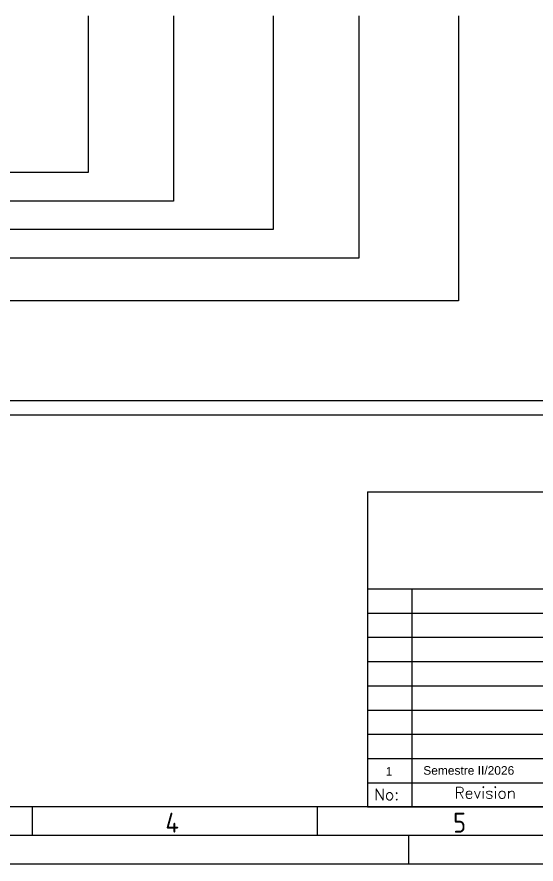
# Model space of a CAD drawing. Header units: millimetres. Extents: x 2847 to 3267, y 1415 to 1712.
# Drawn here: x 3008 to 3099.1, y 1415 to 1563.5 of the extents above; entities that cross this region are included whole.
import ezdxf
from ezdxf.enums import TextEntityAlignment as Align

# ---------------------------------------------------------------- set-up
doc = ezdxf.new("R2010")
doc.units = ezdxf.units.MM
for name, color, linetype in [('025', 1, 'Continuous'), ('035', 5, 'Continuous'), ('07', 7, 'Continuous'), ('WIRES', 7, 'Continuous')]:
    doc.layers.add(name, color=color, linetype=linetype)
doc.styles.add('ISO Proportional', font='isocp.shx')
doc.styles.get("Standard").update_dxf_attribs({"font": 'arial.ttf'})
doc.styles.add('WD', font='romans.shx')

# ---------------------------------------------------------------- blocks, each defined once
blk = doc.blocks.new('IEC_border_a3')
at = {"layer": '035'}
for p, q in [((164, 10), (164, 5)), ((214, 10), (214, 5)), ((230, 5), (230, 0))]:
    blk.add_line(p, q, dxfattribs=at)
for points in [[(0, 297), (420, 297), (420, 0), (0, 0)], [(18, 287), (410, 287), (410, 10), (18, 10)]]:
    blk.add_lwpolyline(points, close=True, dxfattribs=at)
at = {"layer": '07'}
blk.add_lwpolyline([(13, 292), (415, 292), (415, 5), (13, 5)], close=True, dxfattribs=at)
at = {"layer": '035', "style": 'ISO Proportional'}
for s, p in [('4', (187.38, 5.5)), ('5', (237.84, 5.5))]:
    blk.add_text(s, height=3.5, dxfattribs=at).set_placement(p)
blk = doc.blocks.new('IEC_tblock_a3')
at = {"layer": '035'}
for p, q in [((-106.6, 55.25), (-106.6, 17)), ((-36.4, 55.25), (-36.4, 48.88)), ((-88.4, 48.88), (0, 48.88)), ((-179.4, 38.25), (-179.4, 0)), ((-153.4, 38.25), (-153.4, 0)), ((-140.4, 38.25), (-140.4, 0)), ((-122.2, 38.25), (-122.2, 21.25)), ((-187.2, 34), (-88.4, 34)), ((-187.2, 29.75), (-88.4, 29.75)), ((-187.2, 25.5), (-88.4, 25.5)), ((-187.2, 21.25), (-88.4, 21.25)), ((-187.2, 17), (-132.6, 17)), ((-187.2, 12.75), (-132.6, 12.75)), ((-187.2, 8.5), (-132.6, 8.5)), ((-13, 8.5), (0, 8.5)), ((-187.2, 4.25), (0, 4.25)), ((-44.2, 4.25), (-44.2, 0))]:
    blk.add_line(p, q, dxfattribs=at)
at = {"layer": '07'}
for p, q in [((-187.2, 55.25), (-187.2, 0)), ((-187.2, 55.25), (0, 55.25)), ((-132.6, 55.25), (-132.6, 0)), ((-88.4, 55.25), (-88.4, 0)), ((0, 55.25), (0, 0)), ((-187.2, 38.25), (0, 38.25)), ((-132.6, 17), (0, 17)), ((-13, 17), (-13, 4.25)), ((-187.2, 0), (0, 0))]:
    blk.add_line(p, q, dxfattribs=at)
at = {"style": 'WD'}
for tag, p in [('SCALE', (-69.88, 51.07)), ('SH', (-8.74, 10.06)), ('FILENAME', (-68.15, 0.8))]:
    blk.add_attdef(tag, p, '', height=2, dxfattribs=at)
for tag, height, p in [('PROJDESC', 5, (-45.9, 29.2)), ('EDDATE', 2, (-114.97, 30.8)), ('EDBY', 2, (-98.02, 30.86)), ('CKDATE', 2, (-114.85, 26.58)), ('CKBY', 2, (-97.88, 26.3)), ('DWGDESC', 5, (-44.85, 19.72)), ('DWGNO', 3.5, (-48.54, 9.46))]:
    blk.add_attdef(tag, text='', height=height, dxfattribs=at).set_placement(p, align=Align.CENTER)
at = {"style": 'WD', "flags": 1}
blk.add_attdef('WD_TB', (-120.95, 11.91), '', height=2, dxfattribs=at)
at = {"layer": '025', "style": 'WD'}
for s, p in [('SCALE', (-80.57, 51.13)), ('NAME', (-97.74, 35.14)), ('No:', (-183.81, 1.19)), ('Revision', (-166.53, 1.47)), ('Date', (-146.79, 1.28)), ('By', (-136.33, 1.37))]:
    blk.add_text(s, height=2, dxfattribs=at).set_placement(p, align=Align.CENTER)
for s, p in [('DATE', (-118, 35)), ('Edit', (-130.55, 30.72)), ('Chec.', (-130.82, 26.72)), ('SHEETS', (-11.17, 14.05)), ('FILENAME', (-87.18, 0.61))]:
    blk.add_text(s, height=2, dxfattribs=at).set_placement(p)

msp = doc.modelspace()

# ---------------------------------------------------------------- linework, layer by layer
at = {"layer": 'WIRES'}
for p, q in [((3020.49, 1563.71), (3020.49, 1536.26)), ((3035.49, 1563.71), (3035.49, 1531.26)), ((3052.99, 1563.71), (3052.99, 1526.26)), ((3067.99, 1563.71), (3067.99, 1521.26)), ((3085.49, 1563.71), (3085.49, 1513.76)), ((3020.49, 1536.26), (2935.54, 1536.26)), ((3030.49, 1531.26), (2935.54, 1531.26)), ((3035.49, 1531.26), (3030.49, 1531.26)), ((3050.49, 1526.26), (2935.54, 1526.26)), ((3052.99, 1526.26), (3050.49, 1526.26)), ((3062.99, 1521.26), (2935.54, 1521.26)), ((3067.99, 1521.26), (3062.99, 1521.26)), ((3080.49, 1513.76), (2935.54, 1513.76)), ((3085.49, 1513.76), (3080.49, 1513.76)), ((2997.99, 1496.26), (3102.99, 1496.26)), ((2956.19, 1493.76), (3115.49, 1493.76))]:
    msp.add_line(p, q, dxfattribs=at)

# ---------------------------------------------------------------- block references
msp.add_blockref('IEC_border_a3', (2846.68, 1415.02))
ref = msp.add_blockref('IEC_tblock_a3', (3256.68, 1425.02))
ref.add_attrib('DWGNO', 'DIAGRAMA ELECTRICO ', dxfattribs={"height": 3.5, "style": 'WD'}).set_placement((3208.14, 1434.47), align=Align.CENTER)
ref.add_attrib('SH', '02', (3247.94, 1435.08), dxfattribs={"height": 2, "style": 'WD'})

# ---------------------------------------------------------------- texts
at = {"char_height": 1.5, "attachment_point": 1}
for s, width, insert in [('1', 13.0311, (3072.71, 1432.02)), ('Semestre II/2026', 23.0957, (3079.29, 1432.18))]:
    msp.add_mtext_dynamic_manual_height_columns(s, width=width, gutter_width=12.5, heights=[0], dxfattribs=dict(at, insert=insert))

doc.saveas('drawing.dxf')
